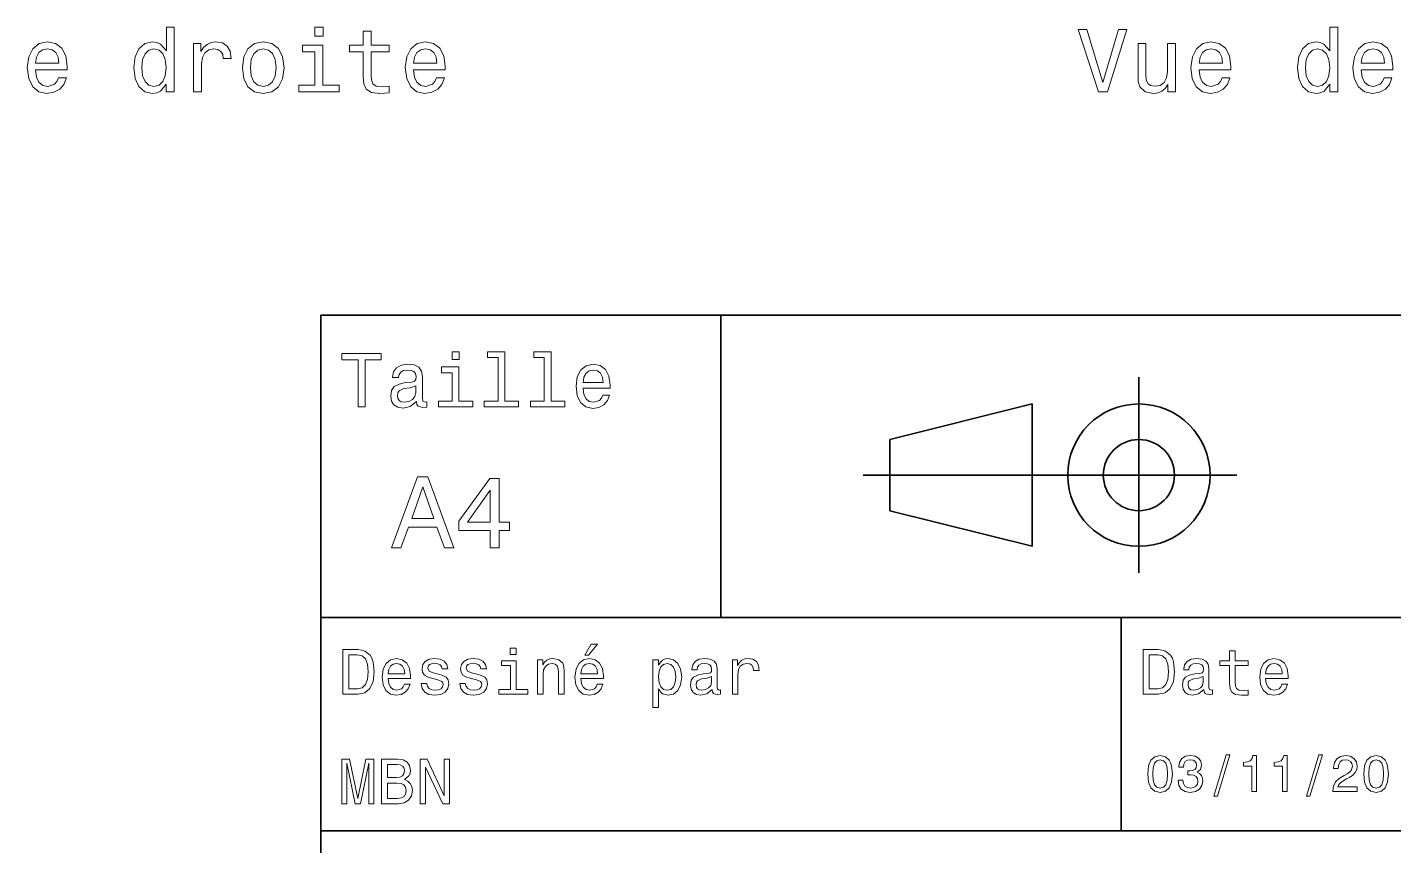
# Model space of a CAD drawing. Extents: x 0 to 297, y 0 to 210.
# Drawn here: x 80.5 to 157.3, y 40.2 to 86.2 of the extents above; entities that cross this region are included whole.
import ezdxf

# ---------------------------------------------------------------- set-up
doc = ezdxf.new("R2010")
doc.units = 0

msp = doc.modelspace()

# ---------------------------------------------------------------- linework, layer by layer
at = {"color": 7, "lineweight": 35}
for p, q in [((97, 10), (97, 70)), ((97, 70), (287, 70)), ((127.5, 61), (148.5, 61)), ((97, 53), (162, 53)), ((97, 41), (162, 41))]:
    msp.add_line(p, q, dxfattribs=at)
at = {"color": 7, "lineweight": 35, "ltscale": 0.425}
msp.add_line((119.5, 53), (119.5, 70), dxfattribs=at)
at = {"color": 7, "lineweight": 35, "ltscale": 0.275}
msp.add_line((143, 55.5), (143, 66.5), dxfattribs=at)
at = {"color": 7, "lineweight": 35, "ltscale": 0.206155}
for p, q in [((129, 63), (137, 65)), ((137, 57), (129, 59))]:
    msp.add_line(p, q, dxfattribs=at)
at = {"color": 7, "lineweight": 35, "ltscale": 0.2}
msp.add_line((137, 65), (137, 57), dxfattribs=at)
at = {"color": 7, "lineweight": 35, "ltscale": 0.1}
msp.add_line((129, 59), (129, 63), dxfattribs=at)
at = {"color": 7, "lineweight": 35, "ltscale": 0.3}
msp.add_line((142, 41), (142, 53), dxfattribs=at)
at = {"color": 7, "lineweight": 13}
for points in [[(88.317291, 82.971703), (88.317291, 82.553116), (88.761093, 82.553116), (88.761093, 86.174156), (88.322327, 86.174156), (88.322327, 84.847786), (87.984436, 85.231071), (87.777664, 85.321846), (87.540634, 85.357147), (87.111954, 85.256287), (86.779099, 84.973862), (86.562241, 84.519974), (86.486595, 83.909744), (86.562241, 83.299515), (86.779099, 82.840576), (87.111954, 82.553116), (87.540634, 82.457298), (87.777664, 82.492599), (87.989479, 82.583374)], [(97.132843, 86.174156), (96.663826, 86.174156), (96.663826, 85.66983), (97.132843, 85.66983)], [(141.85144, 86.058159), (140.973907, 83.077614), (140.071182, 86.058159), (139.592072, 86.058159), (140.721756, 82.553116), (141.226074, 82.553116), (142.330536, 86.058159)], [(153.738327, 82.971703), (153.738327, 82.553116), (154.182129, 82.553116), (154.182129, 86.174156), (153.743362, 86.174156), (153.743362, 84.847786), (153.405472, 85.231071), (153.1987, 85.321846), (152.96167, 85.357147), (152.53299, 85.256287), (152.200134, 84.973862), (151.983276, 84.519974), (151.907639, 83.909744), (151.983276, 83.299515), (152.200134, 82.840576), (152.53299, 82.553116), (152.96167, 82.457298), (153.1987, 82.492599), (153.410507, 82.583374)], [(80.969299, 83.778618), (82.744522, 83.778618), (82.749565, 83.98539), (82.668869, 84.565361), (82.446968, 84.999084), (82.093941, 85.26133), (81.624924, 85.357147), (81.165985, 85.256287), (80.812965, 84.973862), (80.586021, 84.514931), (80.505325, 83.909744), (80.580978, 83.289429), (80.807922, 82.835533), (81.155899, 82.553116), (81.609795, 82.457298), (82.003166, 82.522858), (82.325928, 82.694328), (82.562965, 82.96666), (82.699127, 83.329773), (82.260368, 83.329773), (82.169594, 83.128044), (82.038467, 82.976746), (81.665268, 82.855713), (81.377808, 82.911186), (81.16095, 83.0877), (81.019737, 83.37516), (80.969299, 83.763489)], [(89.855469, 82.553116), (90.299271, 82.553116), (90.299271, 84.101387), (90.344666, 84.474586), (90.480835, 84.741875), (90.702736, 84.903259), (91.000282, 84.958733), (91.222183, 84.923431), (91.388611, 84.822571), (91.489479, 84.6511), (91.52478, 84.419113), (91.973625, 84.419113), (91.913109, 84.827614), (91.746681, 85.120117), (91.469299, 85.296631), (91.091064, 85.357147), (90.833855, 85.316803), (90.611954, 85.215942), (90.415268, 85.044472), (90.258926, 84.812485), (90.258926, 85.26133), (89.855469, 85.26133)], [(92.593941, 83.904701), (92.674637, 83.289429), (92.906624, 82.835533), (93.27478, 82.553116), (93.769012, 82.457298), (94.258209, 82.553116), (94.626366, 82.83049), (94.858353, 83.284386), (94.944084, 83.904701), (94.858353, 84.519974), (94.626366, 84.978905), (94.258209, 85.256287), (93.769012, 85.357147), (93.27478, 85.256287), (92.906624, 84.973862), (92.674637, 84.519974)], [(99.392212, 84.792313), (99.392212, 83.435684), (99.42247, 82.996918), (99.563683, 82.694328), (99.8461, 82.517815), (100.325211, 82.457298), (100.849701, 82.482513), (100.849701, 82.865799), (100.466415, 82.835533), (100.118439, 82.875885), (99.931839, 83.001961), (99.851151, 83.213776), (99.836014, 83.51133), (99.836014, 84.792313), (100.849701, 84.792313), (100.849701, 85.170547), (99.836014, 85.170547), (99.836014, 85.962341), (99.392212, 85.962341), (99.392212, 85.170547), (98.625641, 85.170547), (98.625641, 84.792313)], [(102.221466, 83.778618), (103.996674, 83.778618), (104.001724, 83.98539), (103.921028, 84.565361), (103.699127, 84.999084), (103.3461, 85.26133), (102.877083, 85.357147), (102.418152, 85.256287), (102.065125, 84.973862), (101.838181, 84.514931), (101.757484, 83.909744), (101.83313, 83.289429), (102.060074, 82.835533), (102.408066, 82.553116), (102.861954, 82.457298), (103.255325, 82.522858), (103.578094, 82.694328), (103.815125, 82.96666), (103.951294, 83.329773), (103.512527, 83.329773), (103.421753, 83.128044), (103.290627, 82.976746), (102.917427, 82.855713), (102.629959, 82.911186), (102.413101, 83.0877), (102.271896, 83.37516), (102.221466, 83.763489)], [(146.390335, 83.778618), (148.165558, 83.778618), (148.170593, 83.98539), (148.089905, 84.565361), (147.868011, 84.999084), (147.514984, 85.26133), (147.045959, 85.357147), (146.587021, 85.256287), (146.233994, 84.973862), (146.00705, 84.514931), (145.926361, 83.909744), (146.002014, 83.289429), (146.228958, 82.835533), (146.576935, 82.553116), (147.030823, 82.457298), (147.424194, 82.522858), (147.746964, 82.694328), (147.983994, 82.96666), (148.120163, 83.329773), (147.681412, 83.329773), (147.590622, 83.128044), (147.459503, 82.976746), (147.086304, 82.855713), (146.798843, 82.911186), (146.581985, 83.0877), (146.440765, 83.37516), (146.390335, 83.763489)], [(155.498413, 83.778618), (157.273621, 83.778618), (157.278671, 83.98539), (157.197983, 84.565361), (156.976074, 84.999084), (156.623047, 85.26133), (156.154022, 85.357147), (155.695099, 85.256287), (155.342072, 84.973862), (155.115128, 84.514931), (155.034439, 83.909744), (155.110077, 83.289429), (155.337021, 82.835533), (155.685013, 82.553116), (156.138901, 82.457298), (156.532272, 82.522858), (156.855042, 82.694328), (157.092072, 82.96666), (157.228241, 83.329773), (156.789474, 83.329773), (156.6987, 83.128044), (156.567566, 82.976746), (156.194382, 82.855713), (155.906906, 82.911186), (155.690048, 83.0877), (155.548843, 83.37516), (155.498413, 83.763489)], [(80.969299, 84.151817), (81.02478, 84.499802), (81.16095, 84.757004), (81.367722, 84.913345), (81.640053, 84.968819), (81.907349, 84.913345), (82.11412, 84.757004), (82.240196, 84.499802), (82.285583, 84.151817)], [(87.61628, 84.958733), (87.908783, 84.88813), (88.130692, 84.691444), (88.26181, 84.363632), (88.312241, 83.909744), (88.26181, 83.450813), (88.130692, 83.123001), (87.908783, 82.921272), (87.61628, 82.855713), (87.338898, 82.921272), (87.12709, 83.123001), (86.985878, 83.455856), (86.940491, 83.909744), (86.985878, 84.358589), (87.12709, 84.686401), (87.338898, 84.88813)], [(93.047836, 83.909744), (93.093224, 84.363632), (93.234436, 84.691444), (93.46138, 84.893173), (93.769012, 84.963776), (94.071609, 84.893173), (94.298553, 84.696487), (94.439766, 84.363632), (94.490196, 83.909744), (94.439766, 83.450813), (94.298553, 83.117958), (94.071609, 82.916229), (93.769012, 82.85067), (93.46138, 82.916229), (93.234436, 83.117958), (93.093224, 83.450813)], [(97.117722, 82.926315), (97.117722, 85.170547), (95.977951, 85.170547), (95.977951, 84.792313), (96.673912, 84.792313), (96.673912, 82.926315), (95.766129, 82.926315), (95.766129, 82.553116), (98.035583, 82.553116), (98.035583, 82.926315)], [(102.221466, 84.151817), (102.276932, 84.499802), (102.413101, 84.757004), (102.619873, 84.913345), (102.892212, 84.968819), (103.1595, 84.913345), (103.366272, 84.757004), (103.492355, 84.499802), (103.537743, 84.151817)], [(145.053879, 85.26133), (144.610077, 85.26133), (144.610077, 83.697929), (144.559647, 83.334816), (144.413391, 83.072571), (144.186447, 82.911186), (143.888901, 82.860756), (143.651871, 82.9011), (143.500565, 83.022133), (143.414841, 83.228905), (143.394669, 83.521416), (143.394669, 85.26133), (142.950867, 85.26133), (142.950867, 83.481071), (142.965988, 83.123001), (143.061813, 82.825447), (143.354324, 82.553116), (143.823334, 82.457298), (144.0755, 82.492599), (144.292358, 82.583374), (144.478958, 82.739716), (144.630249, 82.96666), (144.630249, 82.553116), (145.053879, 82.553116)], [(146.390335, 84.151817), (146.445816, 84.499802), (146.581985, 84.757004), (146.788757, 84.913345), (147.061096, 84.968819), (147.328384, 84.913345), (147.535156, 84.757004), (147.66124, 84.499802), (147.706619, 84.151817)], [(153.037308, 84.958733), (153.329819, 84.88813), (153.551727, 84.691444), (153.682846, 84.363632), (153.733276, 83.909744), (153.682846, 83.450813), (153.551727, 83.123001), (153.329819, 82.921272), (153.037308, 82.855713), (152.759933, 82.921272), (152.548126, 83.123001), (152.406906, 83.455856), (152.361526, 83.909744), (152.406906, 84.358589), (152.548126, 84.686401), (152.759933, 84.88813)], [(155.498413, 84.151817), (155.553879, 84.499802), (155.690048, 84.757004), (155.89682, 84.913345), (156.169159, 84.968819), (156.436447, 84.913345), (156.643219, 84.757004), (156.769302, 84.499802), (156.814697, 84.151817)], [(99.102303, 64.837173), (99.5, 64.837173), (99.5, 67.47406), (100.407784, 67.47406), (100.407784, 67.837173), (98.190201, 67.837173), (98.190201, 67.47406), (99.102303, 67.47406)], [(104.786743, 67.940918), (104.384727, 67.940918), (104.384727, 67.508644), (104.786743, 67.508644)], [(106.969742, 67.621033), (106.969742, 65.157059), (106.187317, 65.157059), (106.187317, 64.837173), (108.128242, 64.837173), (108.128242, 65.157059), (107.350143, 65.157059), (107.350143, 67.940918), (106.373199, 67.940918), (106.373199, 67.621033)], [(109.572044, 67.621033), (109.572044, 65.157059), (108.789627, 65.157059), (108.789627, 64.837173), (110.730545, 64.837173), (110.730545, 65.157059), (109.952454, 65.157059), (109.952454, 67.940918), (108.975502, 67.940918), (108.975502, 67.621033)], [(102.387611, 65.139771), (102.387611, 65.126801), (102.409225, 64.979828), (102.47406, 64.876076), (102.746399, 64.793945), (102.958214, 64.828529), (102.958214, 65.122475), (102.867432, 65.109505), (102.746399, 65.165703), (102.724785, 65.338615), (102.724785, 66.540344), (102.672913, 66.84726), (102.521614, 67.0634), (102.257927, 67.193085), (101.886169, 67.240631), (101.523056, 67.188759), (101.255043, 67.041786), (101.086456, 66.812675), (101.030258, 66.510086), (101.030258, 66.484146), (101.371758, 66.484146), (101.402016, 66.665703), (101.497116, 66.795387), (101.65274, 66.873199), (101.873199, 66.903458), (102.085014, 66.881844), (102.236313, 66.817001), (102.327087, 66.704605), (102.357346, 66.548988), (102.340057, 66.367432), (102.270897, 66.276657), (102.097984, 66.233429), (101.773773, 66.198845), (101.402016, 66.121033), (101.138329, 65.982704), (100.982712, 65.766571), (100.935158, 65.446686), (100.978386, 65.161385), (101.112389, 64.949562), (101.328529, 64.815559), (101.626801, 64.768013), (102.028816, 64.858788)], [(104.773773, 65.157059), (104.773773, 67.080688), (103.796829, 67.080688), (103.796829, 66.756485), (104.393372, 66.756485), (104.393372, 65.157059), (103.615273, 65.157059), (103.615273, 64.837173), (105.560516, 64.837173), (105.560516, 65.157059)], [(111.750717, 65.887604), (113.272339, 65.887604), (113.276657, 66.064842), (113.207497, 66.561958), (113.017288, 66.933716), (112.714699, 67.158501), (112.312683, 67.240631), (111.919312, 67.154175), (111.616714, 66.912102), (111.422188, 66.51873), (111.353027, 66), (111.41787, 65.4683), (111.612396, 65.079247), (111.91066, 64.837173), (112.299713, 64.755043), (112.636887, 64.811234), (112.913544, 64.958214), (113.116714, 65.191643), (113.233429, 65.502876), (112.857346, 65.502876), (112.779541, 65.329971), (112.667145, 65.200287), (112.34726, 65.096542), (112.100868, 65.144089), (111.914986, 65.295387), (111.793945, 65.541786), (111.750717, 65.874634)], [(111.750717, 66.207489), (111.798271, 66.50576), (111.914986, 66.726219), (112.092216, 66.860229), (112.325653, 66.907776), (112.554756, 66.860229), (112.731987, 66.726219), (112.840057, 66.50576), (112.878967, 66.207489)], [(102.344383, 65.649857), (102.292511, 65.425072), (102.154182, 65.252159), (101.946686, 65.139771), (101.691643, 65.100861), (101.527374, 65.122475), (101.41066, 65.191643), (101.337173, 65.312675), (101.315559, 65.481262), (101.332855, 65.632561), (101.402016, 65.740631), (101.678673, 65.861671), (102.028816, 65.913544), (102.344383, 66.017288)], [(100.982712, 56.9049), (101.51297, 56.9049), (101.933716, 58.080692), (103.530258, 58.080692), (103.951012, 56.9049), (104.492798, 56.9049), (103.028816, 60.910664), (102.440926, 60.910664)], [(106.521614, 56.9049), (107.040344, 56.9049), (107.040344, 57.896255), (107.610954, 57.896255), (107.610954, 58.357349), (107.040344, 58.357349), (107.040344, 60.818443), (106.515854, 60.818443), (104.763687, 58.403458), (104.763687, 57.896255), (106.521614, 57.896255)], [(102.118156, 58.570606), (102.734871, 60.334293), (103.351585, 58.570606)], [(105.247841, 58.357349), (106.521614, 60.149857), (106.521614, 58.357349)], [(111.84726, 50.88797), (112.059799, 50.88797), (112.560516, 51.500362), (112.207489, 51.500362)], [(99.080688, 51.190563), (98.248558, 51.190563), (98.248558, 48.690563), (99.080688, 48.690563), (99.473343, 48.769814), (99.765129, 49.011169), (99.945244, 49.40382), (100.010086, 49.940563), (99.952446, 50.488113), (99.880402, 50.70425), (99.779541, 50.877163), (99.487755, 51.111313), (99.296829, 51.168949)], [(99.055473, 50.891571), (99.329254, 50.837536), (99.516571, 50.671829), (99.628242, 50.376442), (99.664268, 49.940563), (99.624641, 49.519093), (99.51297, 49.223705), (99.322044, 49.047192), (99.055473, 48.989555), (98.583572, 48.989555), (98.583572, 50.891571)], [(107.992798, 51.27702), (107.657784, 51.27702), (107.657784, 50.916786), (107.992798, 50.916786)], [(144.080688, 51.190563), (143.248566, 51.190563), (143.248566, 48.690563), (144.080688, 48.690563), (144.473343, 48.769814), (144.765137, 49.011169), (144.945251, 49.40382), (145.010086, 49.940563), (144.952454, 50.488113), (144.880402, 50.70425), (144.779541, 50.877163), (144.487747, 51.111313), (144.296829, 51.168949)], [(144.055481, 50.891571), (144.329254, 50.837536), (144.516571, 50.671829), (144.628235, 50.376442), (144.664261, 49.940563), (144.624634, 49.519093), (144.51297, 49.223705), (144.322052, 49.047192), (144.055481, 48.989555), (143.583572, 48.989555), (143.583572, 50.891571)], [(148.100861, 50.289986), (148.100861, 49.320965), (148.122482, 49.007565), (148.223343, 48.791428), (148.425079, 48.665348), (148.767288, 48.62212), (149.141937, 48.640129), (149.141937, 48.913906), (148.868149, 48.892292), (148.619598, 48.921112), (148.486313, 49.011169), (148.42868, 49.162464), (148.417862, 49.375), (148.417862, 50.289986), (149.141937, 50.289986), (149.141937, 50.560158), (148.417862, 50.560158), (148.417862, 51.125721), (148.100861, 51.125721), (148.100861, 50.560158), (147.553314, 50.560158), (147.553314, 50.289986)], [(100.784584, 49.565922), (102.052597, 49.565922), (102.056198, 49.713619), (101.998558, 50.127884), (101.840057, 50.437683), (101.587898, 50.625), (101.252884, 50.693443), (100.925072, 50.621399), (100.672913, 50.41967), (100.510803, 50.091862), (100.453171, 49.659584), (100.507202, 49.216499), (100.669312, 48.892292), (100.91787, 48.690563), (101.242073, 48.62212), (101.523056, 48.668949), (101.753601, 48.791428), (101.922913, 48.98595), (102.020172, 49.245319), (101.706772, 49.245319), (101.64193, 49.101227), (101.548271, 48.993156), (101.2817, 48.9067), (101.07637, 48.946327), (100.921471, 49.072407), (100.820602, 49.27774), (100.784584, 49.555115)], [(100.784584, 49.832493), (100.824211, 50.081055), (100.921471, 50.264771), (101.069168, 50.376442), (101.263687, 50.416069), (101.454613, 50.376442), (101.602303, 50.264771), (101.69236, 50.081055), (101.724785, 49.832493)], [(103.623199, 49.818085), (103.317001, 49.890129), (103.090057, 49.972984), (103.014412, 50.142292), (103.036026, 50.261169), (103.111671, 50.347622), (103.234146, 50.401657), (103.41066, 50.423271), (103.579971, 50.401657), (103.713257, 50.336815), (103.799713, 50.239555), (103.835732, 50.109871), (104.145531, 50.109871), (104.145531, 50.117077), (104.091499, 50.351227), (103.943802, 50.534943), (103.713257, 50.650219), (103.41066, 50.693443), (103.104469, 50.650219), (102.881126, 50.531342), (102.740631, 50.354828), (102.697403, 50.131485), (102.729828, 49.915348), (102.830688, 49.76405), (102.996399, 49.655983), (103.237755, 49.580334), (103.590775, 49.493877), (103.806915, 49.40382), (103.864555, 49.331772), (103.886169, 49.223705), (103.853745, 49.09042), (103.767288, 48.989555), (103.626801, 48.924713), (103.439484, 48.903099), (103.241356, 48.924713), (103.09726, 49.000362), (103, 49.122841), (102.960373, 49.292149), (102.654175, 49.292149), (102.704613, 49.003963), (102.852303, 48.795029), (103.086456, 48.668949), (103.41066, 48.62212), (103.749283, 48.668949), (103.997841, 48.795029), (104.149139, 48.996758), (104.203171, 49.259727), (104.163544, 49.486671), (104.051872, 49.641571), (103.868156, 49.742435)], [(105.791786, 49.818085), (105.485588, 49.890129), (105.258644, 49.972984), (105.182999, 50.142292), (105.204613, 50.261169), (105.280258, 50.347622), (105.40274, 50.401657), (105.579254, 50.423271), (105.748558, 50.401657), (105.881844, 50.336815), (105.9683, 50.239555), (106.004326, 50.109871), (106.314117, 50.109871), (106.314117, 50.117077), (106.260086, 50.351227), (106.112396, 50.534943), (105.881844, 50.650219), (105.579254, 50.693443), (105.273056, 50.650219), (105.049713, 50.531342), (104.909225, 50.354828), (104.865997, 50.131485), (104.898415, 49.915348), (104.999283, 49.76405), (105.164986, 49.655983), (105.406342, 49.580334), (105.759369, 49.493877), (105.975502, 49.40382), (106.033142, 49.331772), (106.054756, 49.223705), (106.022339, 49.09042), (105.935883, 48.989555), (105.795387, 48.924713), (105.60807, 48.903099), (105.409943, 48.924713), (105.265854, 49.000362), (105.168587, 49.122841), (105.12896, 49.292149), (104.822769, 49.292149), (104.873199, 49.003963), (105.020897, 48.795029), (105.255043, 48.668949), (105.579254, 48.62212), (105.91787, 48.668949), (106.166428, 48.795029), (106.317726, 48.996758), (106.371758, 49.259727), (106.33213, 49.486671), (106.220459, 49.641571), (106.036743, 49.742435)], [(107.981987, 48.957134), (107.981987, 50.560158), (107.16787, 50.560158), (107.16787, 50.289986), (107.664986, 50.289986), (107.664986, 48.957134), (107.016571, 48.957134), (107.016571, 48.690563), (108.637611, 48.690563), (108.637611, 48.957134)], [(109.181557, 48.690563), (109.498558, 48.690563), (109.498558, 49.807278), (109.530983, 50.063042), (109.635445, 50.250362), (109.797546, 50.365635), (110.013687, 50.408863), (110.1866, 50.372841), (110.29467, 50.275578), (110.348701, 50.113472), (110.366714, 49.897335), (110.366714, 48.690563), (110.683716, 48.690563), (110.683716, 49.962177), (110.669312, 50.217941), (110.604469, 50.430477), (110.39193, 50.625), (110.060516, 50.693443), (109.876801, 50.668228), (109.721901, 50.599785), (109.588615, 50.484512), (109.484146, 50.329613), (109.484146, 50.625), (109.181557, 50.625)], [(111.627518, 49.565922), (112.895531, 49.565922), (112.899132, 49.713619), (112.841499, 50.127884), (112.682999, 50.437683), (112.430832, 50.625), (112.095825, 50.693443), (111.768013, 50.621399), (111.515854, 50.41967), (111.353745, 50.091862), (111.296112, 49.659584), (111.350143, 49.216499), (111.512245, 48.892292), (111.760803, 48.690563), (112.085014, 48.62212), (112.365997, 48.668949), (112.596542, 48.791428), (112.765854, 48.98595), (112.863113, 49.245319), (112.549713, 49.245319), (112.484871, 49.101227), (112.391212, 48.993156), (112.124641, 48.9067), (111.919312, 48.946327), (111.764412, 49.072407), (111.663544, 49.27774), (111.627518, 49.555115)], [(111.627518, 49.832493), (111.667145, 50.081055), (111.764412, 50.264771), (111.912102, 50.376442), (112.106628, 50.416069), (112.297546, 50.376442), (112.445244, 50.264771), (112.535301, 50.081055), (112.567726, 49.832493)], [(115.986313, 50.326012), (115.986313, 50.625), (115.669312, 50.625), (115.669312, 47.941284), (115.986313, 47.941284), (115.986313, 48.98595), (116.097984, 48.816643), (116.22406, 48.704971), (116.541069, 48.62212), (116.843658, 48.690563), (117.081413, 48.895893), (117.236313, 49.2201), (117.293945, 49.659584), (117.236313, 50.095463), (117.081413, 50.41967), (116.843658, 50.621399), (116.541069, 50.693443), (116.368156, 50.671829), (116.220459, 50.603386), (116.094383, 50.488113)], [(116.48703, 48.9067), (116.274498, 48.953533), (116.119598, 49.097622), (116.022339, 49.331772), (115.989914, 49.659584), (116.022339, 49.983791), (116.119598, 50.217941), (116.274498, 50.358429), (116.48703, 50.408863), (116.681557, 50.358429), (116.836456, 50.21434), (116.933716, 49.98019), (116.969742, 49.659584), (116.933716, 49.335377), (116.836456, 49.097622), (116.681557, 48.953533)], [(119.005043, 48.942726), (119.005043, 48.931919), (119.023056, 48.809441), (119.077087, 48.722984), (119.304031, 48.654541), (119.480545, 48.683357), (119.480545, 48.928314), (119.4049, 48.917507), (119.304031, 48.96434), (119.286026, 49.108429), (119.286026, 50.109871), (119.242798, 50.365635), (119.116714, 50.54575), (118.896973, 50.65382), (118.587173, 50.693443), (118.284584, 50.650219), (118.061241, 50.52774), (117.920746, 50.336815), (117.873917, 50.084656), (117.873917, 50.063042), (118.158501, 50.063042), (118.183716, 50.21434), (118.26297, 50.322407), (118.392654, 50.387249), (118.57637, 50.412464), (118.752884, 50.394455), (118.878967, 50.34042), (118.954613, 50.246758), (118.979828, 50.117077), (118.965416, 49.965778), (118.907784, 49.890129), (118.763687, 49.854107), (118.493515, 49.825291), (118.183716, 49.760448), (117.963974, 49.645176), (117.834297, 49.465057), (117.79467, 49.19849), (117.830688, 48.960735), (117.942368, 48.784222), (118.122482, 48.67255), (118.37104, 48.632927), (118.706055, 48.708576)], [(120.143372, 48.690563), (120.460373, 48.690563), (120.460373, 49.796471), (120.492798, 50.063042), (120.590057, 50.253963), (120.748558, 50.369236), (120.961098, 50.408863), (121.119598, 50.383648), (121.238472, 50.3116), (121.310516, 50.189121), (121.335739, 50.023415), (121.656342, 50.023415), (121.613113, 50.315205), (121.49424, 50.524136), (121.296112, 50.650219), (121.02594, 50.693443), (120.842224, 50.664627), (120.683716, 50.592579), (120.543228, 50.4701), (120.431557, 50.304398), (120.431557, 50.625), (120.143372, 50.625)], [(146.656342, 48.942726), (146.656342, 48.931919), (146.674347, 48.809441), (146.728394, 48.722984), (146.955338, 48.654541), (147.131851, 48.683357), (147.131851, 48.928314), (147.056198, 48.917507), (146.955338, 48.96434), (146.937317, 49.108429), (146.937317, 50.109871), (146.894089, 50.365635), (146.768005, 50.54575), (146.548264, 50.65382), (146.23848, 50.693443), (145.935883, 50.650219), (145.71254, 50.52774), (145.572052, 50.336815), (145.525223, 50.084656), (145.525223, 50.063042), (145.809799, 50.063042), (145.835022, 50.21434), (145.914261, 50.322407), (146.043945, 50.387249), (146.227661, 50.412464), (146.404175, 50.394455), (146.530258, 50.34042), (146.605911, 50.246758), (146.631119, 50.117077), (146.616714, 49.965778), (146.559082, 49.890129), (146.414978, 49.854107), (146.144806, 49.825291), (145.835022, 49.760448), (145.61528, 49.645176), (145.485596, 49.465057), (145.445969, 49.19849), (145.481995, 48.960735), (145.593658, 48.784222), (145.773773, 48.67255), (146.022339, 48.632927), (146.357346, 48.708576)], [(150.121765, 49.565922), (151.389771, 49.565922), (151.393372, 49.713619), (151.335739, 50.127884), (151.177231, 50.437683), (150.925079, 50.625), (150.590057, 50.693443), (150.262253, 50.621399), (150.010086, 50.41967), (149.847977, 50.091862), (149.790344, 49.659584), (149.844376, 49.216499), (150.006485, 48.892292), (150.255051, 48.690563), (150.579254, 48.62212), (150.860229, 48.668949), (151.090775, 48.791428), (151.260086, 48.98595), (151.357346, 49.245319), (151.043945, 49.245319), (150.979111, 49.101227), (150.885452, 48.993156), (150.618881, 48.9067), (150.413544, 48.946327), (150.258652, 49.072407), (150.157776, 49.27774), (150.121765, 49.555115)], [(150.121765, 49.832493), (150.161377, 50.081055), (150.258652, 50.264771), (150.406342, 50.376442), (150.600861, 50.416069), (150.791794, 50.376442), (150.939484, 50.264771), (151.029541, 50.081055), (151.061966, 49.832493)], [(118.969025, 49.367798), (118.925797, 49.180477), (118.810516, 49.036385), (118.637611, 48.942726), (118.425072, 48.910305), (118.288185, 48.928314), (118.190926, 48.98595), (118.129684, 49.086815), (118.111671, 49.227306), (118.126083, 49.353386), (118.183716, 49.443443), (118.414268, 49.544312), (118.706055, 49.587536), (118.969025, 49.673992)], [(146.620316, 49.367798), (146.577087, 49.180477), (146.461823, 49.036385), (146.28891, 48.942726), (146.07637, 48.910305), (145.939484, 48.928314), (145.842224, 48.98595), (145.780975, 49.086815), (145.76297, 49.227306), (145.777374, 49.353386), (145.835022, 49.443443), (146.065567, 49.544312), (146.357346, 49.587536), (146.620316, 49.673992)], [(98.183716, 42.530979), (98.461098, 42.530979), (98.461098, 44.80043), (98.929398, 42.530979), (99.239197, 42.530979), (99.703888, 44.80043), (99.703888, 42.530979), (99.984871, 42.530979), (99.984871, 45.030979), (99.545387, 45.030979), (99.084297, 42.826366), (98.626801, 45.030979), (98.183716, 45.030979)], [(101.703171, 43.881844), (101.95533, 44.090778), (102.020172, 44.231266), (102.041786, 44.404179), (101.994957, 44.674351), (101.854469, 44.868874), (101.627518, 44.987751), (101.310516, 45.030979), (100.420746, 45.030979), (100.420746, 42.530979), (101.360954, 42.530979), (101.695969, 42.581413), (101.944527, 42.729107), (102.099426, 42.963257), (102.153458, 43.280258), (102.12104, 43.492794), (102.034584, 43.669308), (101.894089, 43.798992)], [(101.242073, 43.993515), (100.752159, 43.993515), (100.752159, 44.731987), (101.270897, 44.731987), (101.465416, 44.710373), (101.602303, 44.645531), (101.685158, 44.533859), (101.713974, 44.368156), (101.681557, 44.20245), (101.5951, 44.087173), (101.447403, 44.015129)], [(102.600143, 42.530979), (102.899139, 42.530979), (102.899139, 44.580692), (103.857346, 42.530979), (104.242798, 42.530979), (104.242798, 45.030979), (103.940201, 45.030979), (103.940201, 42.981266), (102.992798, 45.030979), (102.600143, 45.030979)], [(143.498566, 44.201729), (143.541794, 43.749279), (143.677231, 43.426514), (143.893372, 43.230549), (144.193085, 43.167149), (144.489914, 43.230549), (144.706055, 43.426514), (144.838623, 43.749279), (144.884735, 44.201729), (144.838623, 44.651299), (144.783859, 44.829971), (144.706055, 44.976948), (144.489914, 45.172913), (144.193085, 45.239193), (143.893372, 45.172913), (143.677231, 44.974064), (143.541794, 44.651299)], [(143.775223, 44.201729), (143.798279, 44.550434), (143.870316, 44.801155), (144, 44.948128), (144.193085, 45), (144.383286, 44.948128), (144.51297, 44.801155), (144.585022, 44.550434), (144.608078, 44.201729), (144.585022, 43.850143), (144.51297, 43.599426), (144.383286, 43.45245), (144.193085, 43.403458), (144, 43.45245), (143.870316, 43.599426), (143.798279, 43.850143)], [(145.201736, 43.853027), (145.201736, 43.832855), (145.247849, 43.556198), (145.383286, 43.348705), (145.596542, 43.216141), (145.878967, 43.167149), (146.17868, 43.216141), (146.403458, 43.342941), (146.547562, 43.54467), (146.599426, 43.804035), (146.57637, 43.974064), (146.51297, 44.112392), (146.409225, 44.219021), (146.270905, 44.296829), (146.458221, 44.45245), (146.524506, 44.700291), (146.481277, 44.925072), (146.357361, 45.0951), (146.155624, 45.201729), (145.878967, 45.239193), (145.619598, 45.193085), (145.420761, 45.066284), (145.291077, 44.864555), (145.247849, 44.596542), (145.247849, 44.57637), (145.504333, 44.57637), (145.52739, 44.760807), (145.60231, 44.893372), (145.723343, 44.974064), (145.893372, 45.002884), (146.043228, 44.979828), (146.15274, 44.919308), (146.219025, 44.821327), (146.244965, 44.688763), (146.219025, 44.54755), (146.149857, 44.45245), (146.028824, 44.394814), (145.864563, 44.377522), (145.752167, 44.380405), (145.752167, 44.15274), (145.893372, 44.158501), (146.074936, 44.132565), (146.210373, 44.0634), (146.291077, 43.951008), (146.319885, 43.804035), (146.288193, 43.63689), (146.20462, 43.51297), (146.072052, 43.435158), (145.896255, 43.409222), (145.714706, 43.438042), (145.582138, 43.524498), (145.498566, 43.662827), (145.466858, 43.853027)], [(147.213257, 42.956772), (147.412109, 42.956772), (148.109512, 45.279541), (147.907791, 45.279541)], [(149.345825, 43.224785), (149.608078, 43.224785), (149.608078, 45.239193), (149.412109, 45.239193), (149.360229, 45.0634), (149.256485, 44.945248), (149.097992, 44.876083), (148.878967, 44.853027), (148.878967, 44.648415), (149.345825, 44.648415)], [(151.080688, 43.224785), (151.342941, 43.224785), (151.342941, 45.239193), (151.146973, 45.239193), (151.095108, 45.0634), (150.991364, 44.945248), (150.832855, 44.876083), (150.613831, 44.853027), (150.613831, 44.648415), (151.080688, 44.648415)], [(152.417877, 42.956772), (152.616714, 42.956772), (153.314133, 45.279541), (153.112396, 45.279541)], [(153.899139, 43.224785), (155.273773, 43.224785), (155.273773, 43.472622), (154.187317, 43.472622), (154.247849, 43.60807), (154.351593, 43.720463), (154.671478, 43.925072), (154.841507, 44.011528), (155.031708, 44.135448), (155.167145, 44.279541), (155.244965, 44.44957), (155.273773, 44.642651), (155.224792, 44.884727), (155.08934, 45.074928), (154.881851, 45.195965), (154.613831, 45.239193), (154.337173, 45.190201), (154.126801, 45.054756), (153.991364, 44.838619), (153.945251, 44.553314), (153.945251, 44.51297), (154.207504, 44.51297), (154.207504, 44.536022), (154.233429, 44.731991), (154.311249, 44.876083), (154.435165, 44.9683), (154.599426, 45), (154.766571, 44.971184), (154.890488, 44.899136), (154.971191, 44.786743), (155, 44.645535), (154.979828, 44.51297), (154.925079, 44.400578), (154.832855, 44.302593), (154.706055, 44.216141), (154.536026, 44.12392), (154.253601, 43.945248), (154.054764, 43.755043), (153.9366, 43.524498), (153.899139, 43.233429)], [(155.642654, 44.201729), (155.685883, 43.749279), (155.821335, 43.426514), (156.037476, 43.230549), (156.337173, 43.167149), (156.634003, 43.230549), (156.850143, 43.426514), (156.982712, 43.749279), (157.028824, 44.201729), (156.982712, 44.651299), (156.927963, 44.829971), (156.850143, 44.976948), (156.634003, 45.172913), (156.337173, 45.239193), (156.037476, 45.172913), (155.821335, 44.974064), (155.685883, 44.651299)], [(155.919312, 44.201729), (155.942368, 44.550434), (156.01442, 44.801155), (156.144104, 44.948128), (156.337173, 45), (156.527374, 44.948128), (156.657059, 44.801155), (156.729111, 44.550434), (156.752167, 44.201729), (156.729111, 43.850143), (156.657059, 43.599426), (156.527374, 43.45245), (156.337173, 43.403458), (156.144104, 43.45245), (156.01442, 43.599426), (155.942368, 43.850143)], [(101.321327, 42.829971), (100.752159, 42.829971), (100.752159, 43.690922), (101.288902, 43.690922), (101.515854, 43.665707), (101.677956, 43.590057), (101.775215, 43.460373), (101.80764, 43.273052), (101.775215, 43.074928), (101.685158, 42.938038), (101.533859, 42.855186)]]:
    msp.add_lwpolyline(points, close=True, dxfattribs=at)
at = {"color": 7, "lineweight": 35}
for radius in [4, 2]:
    msp.add_circle((143, 61), radius, dxfattribs=at)

doc.saveas('drawing.dxf')
